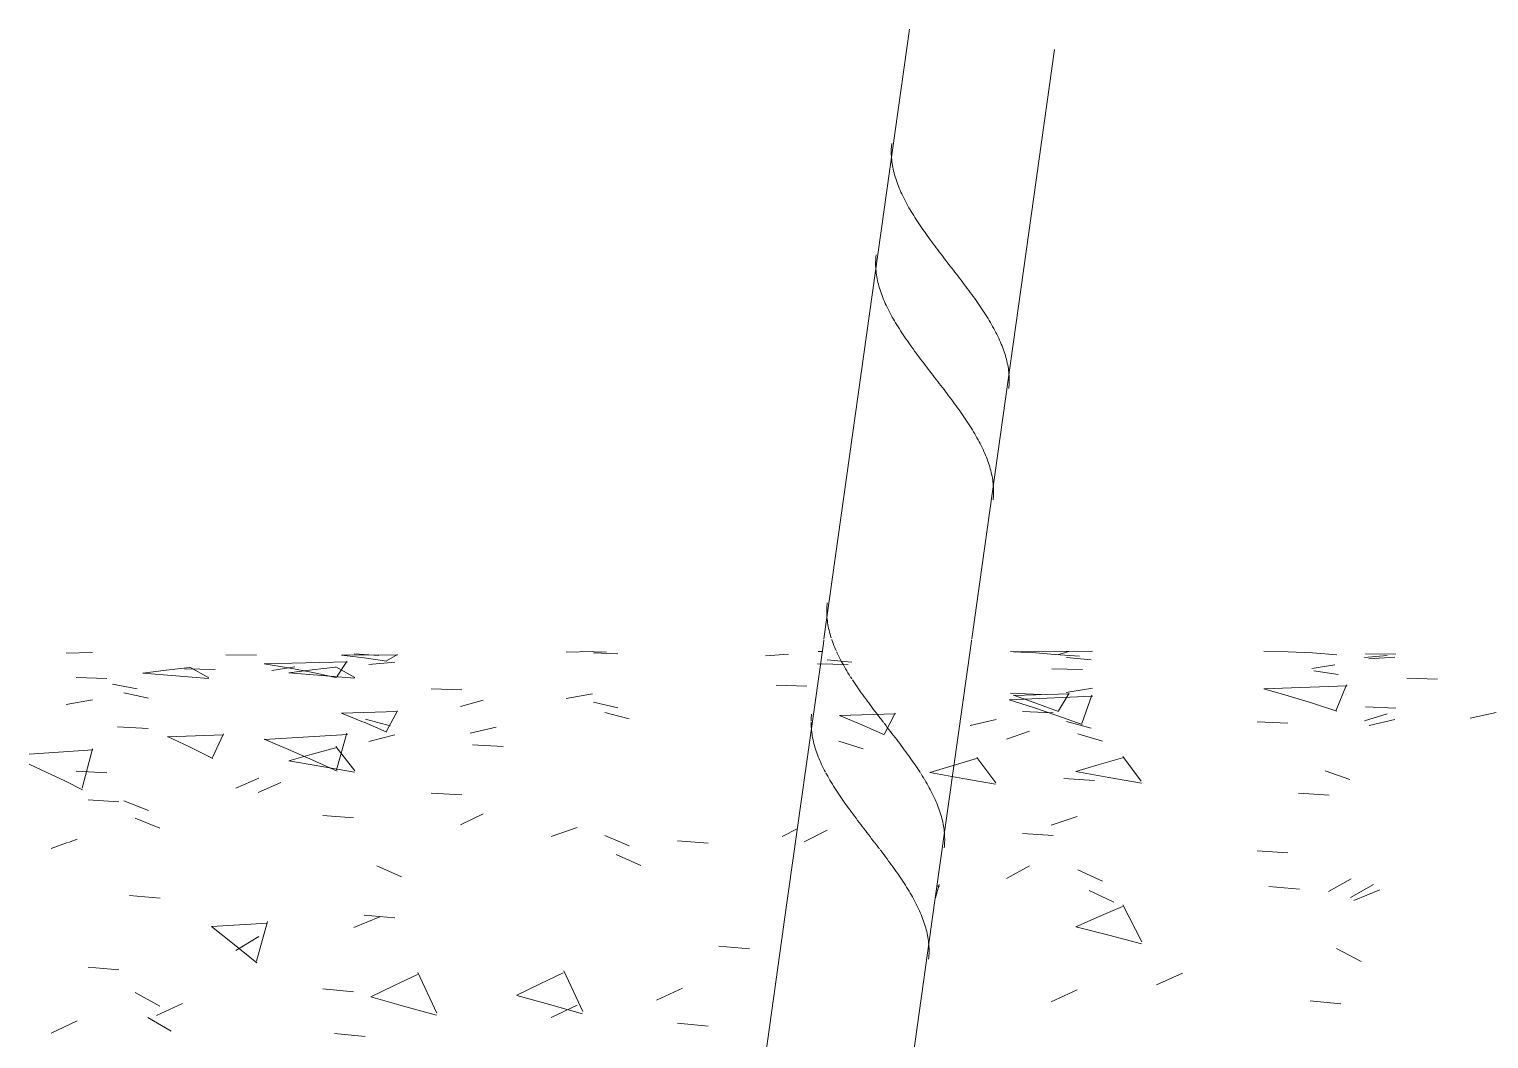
# Model space of a CAD drawing. Header units: inches. Extents: x -19229 to -222, y -6301 to 12387.
# Drawn here: x -19086.634 to -19081.647, y -49.743 to -46.294 of the extents above; entities that cross this region are included whole.
import ezdxf

# ---------------------------------------------------------------- set-up
doc = ezdxf.new("R2010")
doc.units = ezdxf.units.IN
doc.header["$MEASUREMENT"] = 0
doc.layers.add('A-WALL', color=113, linetype='Continuous', lineweight=9)
doc.layers.add('A-WALL-PATT', color=111, linetype='Continuous', lineweight=25)

# ---------------------------------------------------------------- blocks, each defined once
blk = doc.blocks.new('FP_3-DETAIL - PRECAST _ CONC_ - PLANK PERPENDICULAR TO WALL')
at = {"layer": 'A-WALL-PATT', "color": 55, "lineweight": 9}
for p, q in [((17161.69, -48.431), (17161.7947, -48.4322)), ((17162.128, -48.4281), (17162.2118, -48.4332)), ((17163.5337, -48.4345), (17163.6116, -48.4287)), ((17163.711, -48.4618), (17163.8157, -48.4639)), ((17163.7444, -48.4481), (17163.8282, -48.4566)), ((17165.3999, -48.4772), (17165.4778, -48.4654)), ((17161.4061, -48.4941), (17161.4857, -48.4838)), ((17161.4064, -48.4942), (17161.5184, -48.503)), ((17161.4857, -48.4838), (17161.5653, -48.4743)), ((17161.5184, -48.503), (17161.6305, -48.5122)), ((17161.5666, -48.4727), (17161.6315, -48.5101)), ((17164.512, -48.4791), (17164.6167, -48.4816)), ((17165.4064, -48.4854), (17165.4902, -48.498)), ((17165.724, -48.5108), (17165.8287, -48.5138)), ((17164.6487, -48.569), (17164.6134, -48.6653)), ((17164.3657, -48.5846), (17164.4488, -48.6108)), ((17164.3659, -48.5848), (17164.6505, -48.5721)), ((17164.4488, -48.6108), (17164.5318, -48.639)), ((17162.167, -48.6505), (17162.2507, -48.6731)), ((17163.7855, -48.6385), (17163.9768, -48.6329)), ((17163.7855, -48.6382), (17163.8627, -48.6701)), ((17163.8627, -48.6701), (17163.9398, -48.704)), ((17163.9766, -48.63), (17163.9396, -48.701)), ((17164.2319, -48.6724), (17164.321, -48.6524)), ((17164.5318, -48.639), (17164.6149, -48.6689)), ((17165.9402, -48.6471), (17166.0292, -48.6281)), ((17161.3199, -48.6773), (17161.4246, -48.6824)), ((17161.4903, -48.7108), (17161.6816, -48.7044)), ((17161.4903, -48.7105), (17161.5674, -48.7469)), ((17161.6814, -48.7011), (17161.6444, -48.7818)), ((17162.5237, -48.6989), (17162.6128, -48.6779)), ((17161.0177, -48.7701), (17161.2353, -48.7561)), ((17161.2336, -48.7516), (17161.1982, -48.8869)), ((17161.5674, -48.7469), (17161.6446, -48.7853)), ((17162.5318, -48.7383), (17162.6365, -48.7439)), ((17163.7833, -48.7261), (17163.8671, -48.752)), ((17161.0177, -48.8043), (17161.0784, -48.8326)), ((17164.0948, -48.833), (17164.1744, -48.8089)), ((17164.1744, -48.8089), (17164.254, -48.7856)), ((17164.2553, -48.7816), (17164.3202, -48.8685)), ((17161.0784, -48.8326), (17161.139, -48.8618)), ((17161.139, -48.8618), (17161.1997, -48.8919)), ((17161.7996, -48.9018), (17161.8775, -48.8676)), ((17164.0951, -48.8332), (17164.2071, -48.853)), ((17164.2071, -48.853), (17164.3192, -48.8731)), ((17164.5528, -48.8536), (17164.6575, -48.86)), ((17165.4453, -48.8276), (17165.5291, -48.8571)), ((17165.3539, -48.9039), (17165.4586, -48.9107)), ((17163.6658, -49.0697), (17163.7437, -49.0303)), ((17162.2059, -49.1514), (17162.2896, -49.1897)), ((17165.532, -49.2599), (17165.6099, -49.2156)), ((17161.3606, -49.2531), (17161.4653, -49.2617)), ((17165.5433, -49.2696), (17165.6323, -49.2341)), ((17162.1268, -49.3626), (17162.2159, -49.3256)), ((17162.1617, -49.3201), (17162.2664, -49.329)), ((17163.3736, -49.4257), (17163.4783, -49.435)), ((17165.4843, -49.4341), (17165.568, -49.4782)), ((17162.3452, -49.5158), (17162.4101, -49.655)), ((17162.1847, -49.599), (17162.2643, -49.5604)), ((17162.2643, -49.5604), (17162.3439, -49.5224)), ((17164.8686, -49.5586), (17164.9576, -49.5184)), ((17162.185, -49.5994), (17162.297, -49.6307)), ((17163.1603, -49.6105), (17163.2494, -49.5696)), ((17165.3946, -49.6125), (17165.4993, -49.6226)), ((17161.4521, -49.6634), (17161.5412, -49.6218)), ((17162.297, -49.6307), (17162.4091, -49.6623))]:
    blk.add_line(p, q, dxfattribs=at)
blk = doc.blocks.new('FP_5-DETAIL - PRECAST _ CONC_ - PLANK PERPENDICULAR TO WALL')
at = {"layer": 'A-WALL-PATT', "color": 9, "lineweight": 9}
for p, q in [((17162.8527, -48.422), (17162.9417, -48.42)), ((17163.713, -48.4195), (17163.727, -48.4193)), ((17164.3707, -48.4199), (17164.4754, -48.4203)), ((17164.38, -48.4206), (17164.5712, -48.4201)), ((17164.38, -48.4206), (17164.4571, -48.4247)), ((17164.571, -48.4199), (17164.534, -48.4304)), ((17164.5609, -48.4196), (17164.65, -48.4188)), ((17165.2353, -48.4189), (17165.3184, -48.4208)), ((17165.3184, -48.4208), (17165.4015, -48.4247)), ((17161.1444, -48.4257), (17161.2335, -48.4227)), ((17161.8202, -48.4615), (17161.9032, -48.4755)), ((17161.8203, -48.4617), (17162.1049, -48.4553)), ((17162.1032, -48.4538), (17162.0701, -48.5037)), ((17162.0847, -48.4325), (17162.276, -48.4311)), ((17162.0847, -48.4324), (17162.1619, -48.4414)), ((17162.1619, -48.4414), (17162.239, -48.4525)), ((17162.178, -48.4644), (17162.267, -48.456)), ((17162.2758, -48.4304), (17162.2388, -48.4514)), ((17162.9452, -48.424), (17163.029, -48.428)), ((17164.4571, -48.4247), (17164.5342, -48.431)), ((17164.5615, -48.4405), (17164.6453, -48.4479)), ((17165.4015, -48.4247), (17165.4846, -48.4306)), ((17165.5792, -48.4398), (17165.6571, -48.433)), ((17165.5827, -48.4274), (17165.6873, -48.4283)), ((17165.5944, -48.4447), (17165.6835, -48.4385)), ((17161.1785, -48.5089), (17161.2832, -48.5119)), ((17161.9032, -48.4755), (17161.9863, -48.4914)), ((17161.9047, -48.4927), (17161.9843, -48.4825)), ((17161.905, -48.4928), (17162.017, -48.5015)), ((17161.9843, -48.4825), (17162.0638, -48.4731)), ((17161.9863, -48.4914), (17162.0694, -48.5093)), ((17162.017, -48.5015), (17162.129, -48.5107)), ((17162.0652, -48.4715), (17162.13, -48.5085)), ((17161.3411, -48.5609), (17161.4249, -48.5789)), ((17162.3905, -48.5467), (17162.4952, -48.5503)), ((17162.4909, -48.6071), (17162.5688, -48.5855)), ((17162.9841, -48.6284), (17163.0679, -48.65)), ((17164.4114, -48.6242), (17164.5161, -48.6287)), ((17165.2125, -48.6598), (17165.3172, -48.6647)), ((17164.3571, -48.7195), (17164.435, -48.6922)), ((17164.6004, -48.7008), (17164.6842, -48.7256)), ((17164.5934, -48.8297), (17164.673, -48.8058)), ((17164.673, -48.8058), (17164.7526, -48.7825)), ((17164.7539, -48.7785), (17164.8171, -48.8629)), ((17161.7241, -48.886), (17161.802, -48.8523)), ((17164.5937, -48.83), (17164.7057, -48.8496)), ((17164.7057, -48.8496), (17164.8177, -48.8698)), ((17161.2193, -48.9263), (17161.324, -48.9332)), ((17161.38, -48.9888), (17161.4638, -49.0231)), ((17162.0204, -48.9802), (17162.1251, -48.9874)), ((17164.5093, -49.0128), (17164.5984, -48.9827)), ((17161.1518, -49.0715), (17161.1819, -49.0607)), ((17162.8011, -49.0521), (17162.8902, -49.0211)), ((17163.2323, -49.0665), (17163.337, -49.0742)), ((17163.5903, -49.0515), (17163.6418, -49.0259)), ((17161.0929, -49.0926), (17161.1486, -49.0726)), ((17163.023, -49.1131), (17163.1068, -49.1506)), ((17164.127, -49.2153), (17164.1136, -49.2615)), ((17165.4565, -49.2395), (17165.5344, -49.1958)), ((17164.1192, -49.2211), (17164.1272, -49.2207)), ((17164.6394, -49.2355), (17164.7231, -49.2758)), ((17165.2533, -49.2226), (17165.358, -49.2311)), ((17161.6407, -49.3591), (17161.832, -49.3481)), ((17161.6407, -49.3586), (17161.7179, -49.4199)), ((17161.8318, -49.3423), (17161.7948, -49.4772)), ((17161.7179, -49.4199), (17161.795, -49.4828)), ((17162.7629, -49.5553), (17162.8425, -49.5173)), ((17162.8438, -49.5108), (17162.9087, -49.6497)), ((17162.6833, -49.5938), (17162.7629, -49.5553)), ((17162.6836, -49.5942), (17162.7956, -49.6254)), ((17162.7956, -49.6254), (17162.9076, -49.657)), ((17161.4225, -49.6702), (17161.5027, -49.7161)), ((17162.0611, -49.7241), (17162.1658, -49.7345))]:
    blk.add_line(p, q, dxfattribs=at)
blk = doc.blocks.new('FP_7-DETAIL - PRECAST _ CONC_ - PLANK PERPENDICULAR TO WALL')
at = {"layer": 'A-WALL-PATT', "color": 9, "lineweight": 9}
for p, q in [((17162.9063, -48.4196), (17162.9901, -48.4217)), ((17164.5226, -48.4299), (17164.6064, -48.4353)), ((17161.5487, -48.4788), (17161.6534, -48.4812)), ((17161.8468, -48.485), (17161.9247, -48.4724)), ((17161.3022, -48.5313), (17161.386, -48.5474)), ((17162.8527, -48.5798), (17162.9417, -48.5638)), ((17163.5696, -48.5351), (17163.6743, -48.5385)), ((17164.3707, -48.5624), (17164.4754, -48.5662)), ((17164.38, -48.5694), (17164.5712, -48.5648)), ((17164.38, -48.5692), (17164.4571, -48.5959)), ((17164.571, -48.5624), (17164.534, -48.6221)), ((17164.5609, -48.5596), (17164.65, -48.5447)), ((17165.2353, -48.5474), (17165.3184, -48.5707)), ((17165.2355, -48.5476), (17165.5201, -48.5365)), ((17165.5184, -48.5338), (17165.4831, -48.6197)), ((17161.1444, -48.6012), (17161.2335, -48.5842)), ((17162.9452, -48.5923), (17163.029, -48.612)), ((17164.4571, -48.5959), (17164.5342, -48.6248)), ((17165.3184, -48.5707), (17165.4015, -48.5959)), ((17165.4015, -48.5959), (17165.4846, -48.623)), ((17165.5827, -48.6092), (17165.6873, -48.6135)), ((17162.0847, -48.6305), (17162.276, -48.6251)), ((17162.0847, -48.6303), (17162.1597, -48.6607)), ((17162.1619, -48.6616), (17162.239, -48.695)), ((17162.2758, -48.6222), (17162.2388, -48.692)), ((17164.5615, -48.6588), (17164.6453, -48.6818)), ((17165.5792, -48.6567), (17165.6571, -48.6325)), ((17165.596, -48.6719), (17165.6835, -48.6523)), ((17161.8202, -48.7194), (17161.9032, -48.7541)), ((17161.8203, -48.7197), (17162.1049, -48.7027)), ((17162.1032, -48.6986), (17162.0679, -48.8242)), ((17162.178, -48.7267), (17162.267, -48.7047)), ((17161.9032, -48.7541), (17161.9863, -48.7906)), ((17161.9843, -48.7704), (17162.0638, -48.7482)), ((17162.0652, -48.7444), (17162.13, -48.8272)), ((17161.9047, -48.7933), (17161.9843, -48.7704)), ((17161.905, -48.7936), (17162.017, -48.8124)), ((17161.9863, -48.7906), (17162.0694, -48.8288)), ((17162.017, -48.8124), (17162.129, -48.8317)), ((17161.1785, -48.828), (17161.2832, -48.8342)), ((17162.3905, -48.903), (17162.4952, -48.9097)), ((17161.3411, -48.9296), (17161.4249, -48.9622)), ((17162.4909, -49.0118), (17162.5688, -48.9741)), ((17162.9841, -49.0481), (17163.0679, -49.084)), ((17164.4114, -49.041), (17164.5161, -49.0485)), ((17165.2125, -49.1), (17165.3172, -49.1079)), ((17164.3571, -49.1947), (17164.435, -49.1521)), ((17164.6004, -49.1655), (17164.6842, -49.2042)), ((17164.673, -49.325), (17164.7526, -49.2905)), ((17164.7539, -49.2846), (17164.8188, -49.4111)), ((17164.5934, -49.3601), (17164.673, -49.325)), ((17164.5937, -49.3604), (17164.7057, -49.3889)), ((17161.7241, -49.4409), (17161.802, -49.3928)), ((17164.7057, -49.3889), (17164.8177, -49.4178)), ((17161.2193, -49.4976), (17161.324, -49.5072)), ((17161.38, -49.5839), (17161.4638, -49.6306)), ((17162.0204, -49.5722), (17162.1251, -49.5821)), ((17164.5093, -49.6166), (17164.5984, -49.5756)), ((17162.8011, -49.6695), (17162.8902, -49.6278)), ((17161.0929, -49.7234), (17161.1819, -49.681)), ((17163.2323, -49.6888), (17163.337, -49.6991))]:
    blk.add_line(p, q, dxfattribs=at)
blk = doc.blocks.new('Dowel5 - Dowel-1884520-DETAIL - PRECAST _ CONC_ - PLANK PERPENDICULAR TO WALL')
at = {"layer": 'A-WALL'}
for name in ['FP_3-DETAIL - PRECAST _ CONC_ - PLANK PERPENDICULAR TO WALL', 'FP_7-DETAIL - PRECAST _ CONC_ - PLANK PERPENDICULAR TO WALL', 'FP_5-DETAIL - PRECAST _ CONC_ - PLANK PERPENDICULAR TO WALL']:
    blk.add_blockref(name, (-18123.8257, 0), dxfattribs=at)
blk = doc.blocks.new('FP_8-DETAIL - PRECAST _ CONC_ - PLANK PERPENDICULAR TO WALL')
at = {"layer": 'A-WALL'}
for p, q in [((17164.0257, -46.2941), (17163.733, -48.3764)), ((17164.2379, -48.3764), (17164.5208, -46.3637)), ((17163.7309, -48.3919), (17163.596, -49.3512)), ((17163.7326, -48.3796), (17163.7309, -48.3919)), ((17164.1009, -49.3512), (17164.2358, -48.3919)), ((17164.2358, -48.3919), (17164.2374, -48.3802)), ((17163.596, -49.3516), (17162.8163, -54.899)), ((17163.3213, -54.899), (17164.1009, -49.3516))]:
    blk.add_line(p, q, dxfattribs=at)
at = {"layer": 'A-WALL-PATT', "color": 9, "lineweight": 9}
for p, q in [((17163.9629, -46.7094), (17163.9631, -46.7032)), ((17163.9629, -46.7156), (17163.9629, -46.7094)), ((17163.963, -46.7218), (17163.9629, -46.7156)), ((17163.9633, -46.7281), (17163.963, -46.7218)), ((17163.9631, -46.7032), (17163.9634, -46.6971)), ((17163.9634, -46.6971), (17163.9639, -46.691)), ((17163.9639, -46.691), (17163.9645, -46.6849)), ((17163.9638, -46.7343), (17163.9633, -46.7281)), ((17163.9643, -46.7406), (17163.9638, -46.7343)), ((17163.9651, -46.7469), (17163.9643, -46.7406)), ((17163.966, -46.7532), (17163.9651, -46.7469)), ((17163.967, -46.7596), (17163.966, -46.7532)), ((17163.9682, -46.7659), (17163.967, -46.7596)), ((17163.9695, -46.7723), (17163.9682, -46.7659)), ((17163.9709, -46.7787), (17163.9695, -46.7723)), ((17163.9725, -46.7851), (17163.9709, -46.7787)), ((17163.9743, -46.7916), (17163.9725, -46.7851)), ((17163.9762, -46.798), (17163.9743, -46.7916)), ((17163.9782, -46.8045), (17163.9762, -46.798)), ((17163.9803, -46.811), (17163.9782, -46.8045)), ((17163.9826, -46.8175), (17163.9803, -46.811)), ((17163.985, -46.8241), (17163.9826, -46.8175)), ((17163.9876, -46.8306), (17163.985, -46.8241)), ((17163.9902, -46.8372), (17163.9876, -46.8306)), ((17163.993, -46.8438), (17163.9902, -46.8372)), ((17163.9959, -46.8504), (17163.993, -46.8438)), ((17163.999, -46.857), (17163.9959, -46.8504)), ((17164.0021, -46.8636), (17163.999, -46.857)), ((17164.0054, -46.8703), (17164.0021, -46.8636)), ((17164.0088, -46.877), (17164.0054, -46.8703)), ((17164.0123, -46.8837), (17164.0088, -46.877)), ((17164.0159, -46.8904), (17164.0123, -46.8837)), ((17164.0196, -46.8971), (17164.0159, -46.8904)), ((17164.0234, -46.9038), (17164.0196, -46.8971)), ((17164.0273, -46.9106), (17164.0234, -46.9038)), ((17164.0313, -46.9173), (17164.0273, -46.9106)), ((17164.0354, -46.9241), (17164.0313, -46.9173)), ((17164.0396, -46.9309), (17164.0354, -46.9241)), ((17164.0439, -46.9377), (17164.0396, -46.9309)), ((17164.0483, -46.9445), (17164.0439, -46.9377)), ((17164.0527, -46.9513), (17164.0483, -46.9445)), ((17164.0573, -46.9581), (17164.0527, -46.9513)), ((17164.0619, -46.965), (17164.0573, -46.9581)), ((17164.0665, -46.9718), (17164.0619, -46.965)), ((17164.0713, -46.9787), (17164.0665, -46.9718)), ((17164.0761, -46.9856), (17164.0713, -46.9787)), ((17164.081, -46.9924), (17164.0761, -46.9856)), ((17164.0859, -46.9993), (17164.081, -46.9924)), ((17164.0909, -47.0062), (17164.0859, -46.9993)), ((17164.0959, -47.0131), (17164.0909, -47.0062)), ((17164.101, -47.02), (17164.0959, -47.0131)), ((17164.1061, -47.027), (17164.101, -47.02)), ((17163.91, -47.0773), (17163.9104, -47.0711)), ((17163.9104, -47.0711), (17163.9111, -47.065)), ((17164.1113, -47.0339), (17164.1061, -47.027)), ((17164.1165, -47.0408), (17164.1113, -47.0339)), ((17164.1217, -47.0477), (17164.1165, -47.0408)), ((17164.127, -47.0547), (17164.1217, -47.0477)), ((17164.1323, -47.0616), (17164.127, -47.0547)), ((17164.1376, -47.0686), (17164.1323, -47.0616)), ((17164.143, -47.0755), (17164.1376, -47.0686)), ((17163.9095, -47.0896), (17163.9097, -47.0834)), ((17163.9095, -47.0958), (17163.9095, -47.0896)), ((17163.9096, -47.102), (17163.9095, -47.0958)), ((17163.9099, -47.1082), (17163.9096, -47.102)), ((17163.9097, -47.0834), (17163.91, -47.0773)), ((17163.9103, -47.1145), (17163.9099, -47.1082)), ((17163.9109, -47.1208), (17163.9103, -47.1145)), ((17163.9116, -47.1271), (17163.9109, -47.1208)), ((17164.1483, -47.0825), (17164.143, -47.0755)), ((17164.1537, -47.0894), (17164.1483, -47.0825)), ((17164.159, -47.0964), (17164.1537, -47.0894)), ((17164.1644, -47.1033), (17164.159, -47.0964)), ((17164.1698, -47.1103), (17164.1644, -47.1033)), ((17164.1752, -47.1172), (17164.1698, -47.1103)), ((17164.1805, -47.1242), (17164.1752, -47.1172)), ((17164.1859, -47.1311), (17164.1805, -47.1242)), ((17163.9125, -47.1334), (17163.9116, -47.1271)), ((17163.9136, -47.1397), (17163.9125, -47.1334)), ((17163.9147, -47.1461), (17163.9136, -47.1397)), ((17163.916, -47.1525), (17163.9147, -47.1461)), ((17163.9175, -47.1589), (17163.916, -47.1525)), ((17163.9191, -47.1653), (17163.9175, -47.1589)), ((17163.9208, -47.1717), (17163.9191, -47.1653)), ((17163.9227, -47.1782), (17163.9208, -47.1717)), ((17164.1912, -47.1381), (17164.1859, -47.1311)), ((17164.1965, -47.145), (17164.1912, -47.1381)), ((17164.2018, -47.1519), (17164.1965, -47.145)), ((17164.2071, -47.1589), (17164.2018, -47.1519)), ((17164.2123, -47.1658), (17164.2071, -47.1589)), ((17164.2175, -47.1727), (17164.2123, -47.1658)), ((17164.2227, -47.1797), (17164.2175, -47.1727)), ((17163.9247, -47.1847), (17163.9227, -47.1782)), ((17163.9269, -47.1912), (17163.9247, -47.1847)), ((17163.9292, -47.1977), (17163.9269, -47.1912)), ((17163.9316, -47.2042), (17163.9292, -47.1977)), ((17163.9341, -47.2108), (17163.9316, -47.2042)), ((17163.9368, -47.2174), (17163.9341, -47.2108)), ((17163.9396, -47.224), (17163.9368, -47.2174)), ((17163.9425, -47.2306), (17163.9396, -47.224)), ((17164.2278, -47.1866), (17164.2227, -47.1797)), ((17164.2329, -47.1935), (17164.2278, -47.1866)), ((17164.238, -47.2004), (17164.2329, -47.1935)), ((17164.2429, -47.2073), (17164.238, -47.2004)), ((17164.2479, -47.2142), (17164.2429, -47.2073)), ((17164.2527, -47.2211), (17164.2479, -47.2142)), ((17164.2576, -47.2279), (17164.2527, -47.2211)), ((17163.9455, -47.2372), (17163.9425, -47.2306)), ((17163.9487, -47.2438), (17163.9455, -47.2372)), ((17163.952, -47.2505), (17163.9487, -47.2438)), ((17163.9554, -47.2571), (17163.952, -47.2505)), ((17163.9589, -47.2638), (17163.9554, -47.2571)), ((17163.9625, -47.2705), (17163.9589, -47.2638)), ((17163.9662, -47.2773), (17163.9625, -47.2705)), ((17164.2623, -47.2348), (17164.2576, -47.2279)), ((17164.267, -47.2417), (17164.2623, -47.2348)), ((17164.2716, -47.2485), (17164.267, -47.2417)), ((17164.2761, -47.2553), (17164.2716, -47.2485)), ((17164.2805, -47.2621), (17164.2761, -47.2553)), ((17164.2849, -47.269), (17164.2805, -47.2621)), ((17164.2892, -47.2758), (17164.2849, -47.269)), ((17163.97, -47.284), (17163.9662, -47.2773)), ((17163.9739, -47.2907), (17163.97, -47.284)), ((17163.9779, -47.2975), (17163.9739, -47.2907)), ((17163.982, -47.3043), (17163.9779, -47.2975)), ((17163.9862, -47.3111), (17163.982, -47.3043)), ((17163.9905, -47.3179), (17163.9862, -47.3111)), ((17163.9948, -47.3247), (17163.9905, -47.3179)), ((17164.2934, -47.2825), (17164.2892, -47.2758)), ((17164.2975, -47.2893), (17164.2934, -47.2825)), ((17164.3015, -47.2961), (17164.2975, -47.2893)), ((17164.3054, -47.3028), (17164.3015, -47.2961)), ((17164.3092, -47.3096), (17164.3054, -47.3028)), ((17164.3129, -47.3163), (17164.3092, -47.3096)), ((17164.3165, -47.323), (17164.3129, -47.3163)), ((17164.32, -47.3297), (17164.3165, -47.323)), ((17163.9993, -47.3315), (17163.9948, -47.3247)), ((17164.0038, -47.3383), (17163.9993, -47.3315)), ((17164.0084, -47.3452), (17164.0038, -47.3383)), ((17164.0131, -47.352), (17164.0084, -47.3452)), ((17164.0178, -47.3589), (17164.0131, -47.352)), ((17164.0227, -47.3657), (17164.0178, -47.3589)), ((17164.0275, -47.3726), (17164.0227, -47.3657)), ((17164.0325, -47.3795), (17164.0275, -47.3726)), ((17164.3234, -47.3363), (17164.32, -47.3297)), ((17164.3267, -47.343), (17164.3234, -47.3363)), ((17164.3299, -47.3496), (17164.3267, -47.343)), ((17164.3329, -47.3563), (17164.3299, -47.3496)), ((17164.3358, -47.3629), (17164.3329, -47.3563)), ((17164.3386, -47.3694), (17164.3358, -47.3629)), ((17164.3413, -47.376), (17164.3386, -47.3694)), ((17164.0374, -47.3864), (17164.0325, -47.3795)), ((17164.0425, -47.3933), (17164.0374, -47.3864)), ((17164.0476, -47.4002), (17164.0425, -47.3933)), ((17164.0527, -47.4071), (17164.0476, -47.4002)), ((17164.0579, -47.4141), (17164.0527, -47.4071)), ((17164.0631, -47.421), (17164.0579, -47.4141)), ((17164.0683, -47.4279), (17164.0631, -47.421)), ((17164.3438, -47.3826), (17164.3413, -47.376)), ((17164.3462, -47.3891), (17164.3438, -47.3826)), ((17164.3485, -47.3956), (17164.3462, -47.3891)), ((17164.3507, -47.4021), (17164.3485, -47.3956)), ((17164.3527, -47.4086), (17164.3507, -47.4021)), ((17164.3546, -47.4151), (17164.3527, -47.4086)), ((17164.3563, -47.4215), (17164.3546, -47.4151)), ((17164.3579, -47.4279), (17164.3563, -47.4215)), ((17164.0736, -47.4349), (17164.0683, -47.4279)), ((17164.0789, -47.4418), (17164.0736, -47.4349)), ((17164.0842, -47.4487), (17164.0789, -47.4418)), ((17164.0895, -47.4557), (17164.0842, -47.4487)), ((17164.0949, -47.4626), (17164.0895, -47.4557)), ((17164.1002, -47.4696), (17164.0949, -47.4626)), ((17164.1056, -47.4765), (17164.1002, -47.4696)), ((17164.3594, -47.4343), (17164.3579, -47.4279)), ((17164.3607, -47.4407), (17164.3594, -47.4343)), ((17164.3618, -47.4471), (17164.3607, -47.4407)), ((17164.3629, -47.4534), (17164.3618, -47.4471)), ((17164.3637, -47.4597), (17164.3629, -47.4534)), ((17164.3645, -47.466), (17164.3637, -47.4597)), ((17164.3651, -47.4723), (17164.3645, -47.466)), ((17164.3655, -47.4786), (17164.3651, -47.4723)), ((17164.111, -47.4835), (17164.1056, -47.4765)), ((17164.1164, -47.4904), (17164.111, -47.4835)), ((17164.1217, -47.4974), (17164.1164, -47.4904)), ((17164.1271, -47.5043), (17164.1217, -47.4974)), ((17164.1324, -47.5113), (17164.1271, -47.5043)), ((17164.1378, -47.5182), (17164.1324, -47.5113)), ((17164.1431, -47.5252), (17164.1378, -47.5182)), ((17164.3643, -47.5218), (17164.3649, -47.5157)), ((17164.3649, -47.5157), (17164.3654, -47.5095)), ((17164.3654, -47.5095), (17164.3657, -47.5034)), ((17164.3658, -47.4848), (17164.3655, -47.4786)), ((17164.3657, -47.5034), (17164.3659, -47.4972)), ((17164.3659, -47.491), (17164.3658, -47.4848)), ((17164.3659, -47.4972), (17164.3659, -47.491)), ((17164.1484, -47.5321), (17164.1431, -47.5252)), ((17164.1537, -47.5391), (17164.1484, -47.5321)), ((17164.1589, -47.546), (17164.1537, -47.5391)), ((17164.1641, -47.5529), (17164.1589, -47.546)), ((17164.1693, -47.5598), (17164.1641, -47.5529)), ((17164.1744, -47.5668), (17164.1693, -47.5598)), ((17164.1795, -47.5737), (17164.1744, -47.5668)), ((17164.1845, -47.5806), (17164.1795, -47.5737)), ((17164.1895, -47.5875), (17164.1845, -47.5806)), ((17164.1944, -47.5944), (17164.1895, -47.5875)), ((17164.1993, -47.6012), (17164.1944, -47.5944)), ((17164.2041, -47.6081), (17164.1993, -47.6012)), ((17164.2089, -47.615), (17164.2041, -47.6081)), ((17164.2135, -47.6218), (17164.2089, -47.615)), ((17164.2181, -47.6287), (17164.2135, -47.6218)), ((17164.2227, -47.6355), (17164.2181, -47.6287)), ((17164.2271, -47.6423), (17164.2227, -47.6355)), ((17164.2315, -47.6491), (17164.2271, -47.6423)), ((17164.2358, -47.6559), (17164.2315, -47.6491)), ((17164.24, -47.6627), (17164.2358, -47.6559)), ((17164.2441, -47.6695), (17164.24, -47.6627)), ((17164.2481, -47.6763), (17164.2441, -47.6695)), ((17164.252, -47.683), (17164.2481, -47.6763)), ((17164.2558, -47.6897), (17164.252, -47.683)), ((17164.2595, -47.6965), (17164.2558, -47.6897)), ((17164.2631, -47.7032), (17164.2595, -47.6965)), ((17164.2666, -47.7098), (17164.2631, -47.7032)), ((17164.27, -47.7165), (17164.2666, -47.7098)), ((17164.2733, -47.7232), (17164.27, -47.7165)), ((17164.2764, -47.7298), (17164.2733, -47.7232)), ((17164.2795, -47.7364), (17164.2764, -47.7298)), ((17164.2824, -47.743), (17164.2795, -47.7364)), ((17164.2852, -47.7496), (17164.2824, -47.743)), ((17164.2878, -47.7562), (17164.2852, -47.7496)), ((17164.2904, -47.7628), (17164.2878, -47.7562)), ((17164.2928, -47.7693), (17164.2904, -47.7628)), ((17164.2951, -47.7758), (17164.2928, -47.7693)), ((17164.2972, -47.7823), (17164.2951, -47.7758)), ((17164.2992, -47.7888), (17164.2972, -47.7823)), ((17164.3011, -47.7952), (17164.2992, -47.7888)), ((17164.3029, -47.8017), (17164.3011, -47.7952)), ((17164.3045, -47.8081), (17164.3029, -47.8017)), ((17164.3059, -47.8145), (17164.3045, -47.8081)), ((17164.3072, -47.8209), (17164.3059, -47.8145)), ((17164.3084, -47.8272), (17164.3072, -47.8209)), ((17164.3094, -47.8336), (17164.3084, -47.8272)), ((17164.3103, -47.8399), (17164.3094, -47.8336)), ((17164.311, -47.8462), (17164.3103, -47.8399)), ((17164.3116, -47.8525), (17164.311, -47.8462)), ((17164.3121, -47.8587), (17164.3116, -47.8525)), ((17164.3124, -47.865), (17164.3121, -47.8587)), ((17164.3125, -47.8712), (17164.3124, -47.865)), ((17164.3125, -47.8774), (17164.3125, -47.8712)), ((17164.3109, -47.902), (17164.3115, -47.8958)), ((17164.3115, -47.8958), (17164.312, -47.8897)), ((17164.312, -47.8897), (17164.3123, -47.8836)), ((17164.3123, -47.8836), (17164.3125, -47.8774)), ((17163.7426, -48.2717), (17163.743, -48.2656)), ((17163.743, -48.2656), (17163.7434, -48.2595)), ((17163.7434, -48.2595), (17163.7441, -48.2534)), ((17163.7425, -48.2779), (17163.7426, -48.2717)), ((17163.7425, -48.2841), (17163.7425, -48.2779)), ((17163.7426, -48.2903), (17163.7425, -48.2841)), ((17163.7429, -48.2966), (17163.7426, -48.2903)), ((17163.7433, -48.3028), (17163.7429, -48.2966)), ((17163.7439, -48.3091), (17163.7433, -48.3028)), ((17163.7446, -48.3154), (17163.7439, -48.3091)), ((17163.7455, -48.3217), (17163.7446, -48.3154)), ((17163.7465, -48.3281), (17163.7455, -48.3217)), ((17163.7477, -48.3344), (17163.7465, -48.3281)), ((17163.749, -48.3408), (17163.7477, -48.3344)), ((17163.7505, -48.3472), (17163.749, -48.3408)), ((17163.7521, -48.3536), (17163.7505, -48.3472)), ((17163.7538, -48.3601), (17163.7521, -48.3536)), ((17163.7557, -48.3665), (17163.7538, -48.3601)), ((17163.7577, -48.373), (17163.7557, -48.3665)), ((17163.7599, -48.3795), (17163.7595, -48.3783)), ((17163.7622, -48.386), (17163.7599, -48.3796)), ((17163.7643, -48.3919), (17163.7622, -48.386)), ((17163.7671, -48.3991), (17163.7646, -48.3926)), ((17163.7698, -48.4057), (17163.7671, -48.3991)), ((17163.7726, -48.4123), (17163.7698, -48.4057)), ((17163.7755, -48.4189), (17163.7733, -48.4139)), ((17163.7785, -48.4255), (17163.7767, -48.4216)), ((17163.7817, -48.4321), (17163.7785, -48.4255)), ((17163.785, -48.4388), (17163.7817, -48.4321)), ((17163.7884, -48.4455), (17163.785, -48.4388)), ((17163.7918, -48.4522), (17163.7884, -48.4455)), ((17163.7955, -48.4589), (17163.7918, -48.4522)), ((17163.7992, -48.4656), (17163.7955, -48.4589)), ((17163.803, -48.4723), (17163.7992, -48.4656)), ((17163.8069, -48.4791), (17163.803, -48.4723)), ((17163.8109, -48.4858), (17163.8069, -48.4791)), ((17163.815, -48.4926), (17163.8109, -48.4858)), ((17163.8192, -48.4994), (17163.815, -48.4926)), ((17163.8219, -48.5037), (17163.8192, -48.4994)), ((17163.8278, -48.513), (17163.8235, -48.5062)), ((17163.8323, -48.5198), (17163.8299, -48.5161)), ((17163.8368, -48.5266), (17163.8323, -48.5198)), ((17163.8414, -48.5335), (17163.8368, -48.5266)), ((17163.8461, -48.5403), (17163.8414, -48.5335)), ((17163.8508, -48.5472), (17163.8461, -48.5403)), ((17163.8556, -48.5541), (17163.8508, -48.5472)), ((17163.8605, -48.5609), (17163.8556, -48.5541)), ((17163.8654, -48.5678), (17163.8605, -48.5609)), ((17163.8704, -48.5747), (17163.8654, -48.5678)), ((17163.8755, -48.5816), (17163.8704, -48.5747)), ((17163.8806, -48.5885), (17163.8755, -48.5816)), ((17163.8857, -48.5955), (17163.8806, -48.5885)), ((17163.8908, -48.6024), (17163.8857, -48.5955)), ((17163.8961, -48.6093), (17163.8908, -48.6024)), ((17163.9013, -48.6162), (17163.8961, -48.6093)), ((17163.9066, -48.6232), (17163.9013, -48.6162)), ((17163.689, -48.6581), (17163.6892, -48.6519)), ((17163.689, -48.6643), (17163.689, -48.6606)), ((17163.6892, -48.6705), (17163.689, -48.6643)), ((17163.6892, -48.6519), (17163.6895, -48.6458)), ((17163.6896, -48.6447), (17163.69, -48.6397)), ((17163.69, -48.6397), (17163.6906, -48.6335)), ((17163.9119, -48.6301), (17163.9066, -48.6232)), ((17163.9172, -48.6371), (17163.9119, -48.6301)), ((17163.9225, -48.644), (17163.9172, -48.6371)), ((17163.9279, -48.651), (17163.923, -48.6447)), ((17163.9332, -48.6579), (17163.9279, -48.651)), ((17163.9364, -48.662), (17163.9332, -48.6579)), ((17163.944, -48.6718), (17163.9386, -48.6649)), ((17163.6895, -48.6768), (17163.6892, -48.6705)), ((17163.6899, -48.683), (17163.6895, -48.6768)), ((17163.6905, -48.6893), (17163.6899, -48.683)), ((17163.6912, -48.6956), (17163.6905, -48.6893)), ((17163.6921, -48.7019), (17163.6912, -48.6956)), ((17163.6931, -48.7082), (17163.6921, -48.7019)), ((17163.6943, -48.7146), (17163.6931, -48.7082)), ((17163.6956, -48.721), (17163.6943, -48.7146)), ((17163.9493, -48.6788), (17163.944, -48.6718)), ((17163.9547, -48.6857), (17163.9493, -48.6788)), ((17163.9601, -48.6927), (17163.9547, -48.6857)), ((17163.9654, -48.6996), (17163.9601, -48.6927)), ((17163.9708, -48.7066), (17163.9654, -48.6996)), ((17163.9761, -48.7135), (17163.9708, -48.7066)), ((17163.9814, -48.7204), (17163.9761, -48.7135)), ((17163.6971, -48.7274), (17163.6956, -48.721)), ((17163.6987, -48.7338), (17163.6971, -48.7274)), ((17163.7004, -48.7403), (17163.6987, -48.7338)), ((17163.7023, -48.7467), (17163.7004, -48.7403)), ((17163.7043, -48.7532), (17163.7023, -48.7467)), ((17163.7064, -48.7597), (17163.7043, -48.7532)), ((17163.7087, -48.7662), (17163.7064, -48.7597)), ((17163.7111, -48.7727), (17163.7087, -48.7662)), ((17163.9867, -48.7274), (17163.9814, -48.7204)), ((17163.9919, -48.7343), (17163.9867, -48.7274)), ((17163.9971, -48.7412), (17163.9919, -48.7343)), ((17164.0023, -48.7482), (17163.9971, -48.7412)), ((17164.0074, -48.7551), (17164.0023, -48.7482)), ((17164.0125, -48.762), (17164.0074, -48.7551)), ((17164.0175, -48.7689), (17164.0125, -48.762)), ((17164.0225, -48.7758), (17164.0175, -48.7689)), ((17163.7137, -48.7793), (17163.7111, -48.7727)), ((17163.7164, -48.7859), (17163.7137, -48.7793)), ((17163.7192, -48.7925), (17163.7164, -48.7859)), ((17163.7221, -48.7991), (17163.7192, -48.7925)), ((17163.7251, -48.8057), (17163.7221, -48.7991)), ((17163.7283, -48.8123), (17163.7251, -48.8057)), ((17163.7315, -48.819), (17163.7283, -48.8123)), ((17163.7349, -48.8257), (17163.7315, -48.819)), ((17164.0274, -48.7827), (17164.0225, -48.7758)), ((17164.0323, -48.7896), (17164.0274, -48.7827)), ((17164.0371, -48.7964), (17164.0323, -48.7896)), ((17164.0419, -48.8033), (17164.0371, -48.7964)), ((17164.0465, -48.8102), (17164.0419, -48.8033)), ((17164.0511, -48.817), (17164.0465, -48.8102)), ((17164.0557, -48.8238), (17164.0511, -48.817)), ((17163.7384, -48.8323), (17163.7349, -48.8257)), ((17163.742, -48.839), (17163.7398, -48.8348)), ((17163.7457, -48.8458), (17163.742, -48.839)), ((17163.7495, -48.8525), (17163.7457, -48.8458)), ((17163.7535, -48.8592), (17163.751, -48.8551)), ((17163.7575, -48.866), (17163.7535, -48.8592)), ((17163.7616, -48.8728), (17163.7575, -48.866)), ((17164.0601, -48.8307), (17164.0557, -48.8238)), ((17164.0628, -48.8348), (17164.0601, -48.8307)), ((17164.0688, -48.8443), (17164.0645, -48.8375)), ((17164.073, -48.851), (17164.0688, -48.8443)), ((17164.0768, -48.8575), (17164.073, -48.851)), ((17164.0811, -48.8646), (17164.0771, -48.8578)), ((17164.085, -48.8713), (17164.0811, -48.8646)), ((17163.7658, -48.8796), (17163.7616, -48.8728)), ((17163.77, -48.8864), (17163.7658, -48.8796)), ((17163.7744, -48.8932), (17163.77, -48.8864)), ((17163.7789, -48.9), (17163.7744, -48.8932)), ((17163.7834, -48.9068), (17163.7789, -48.9)), ((17163.788, -48.9137), (17163.7834, -48.9068)), ((17163.7927, -48.9205), (17163.788, -48.9137)), ((17164.0888, -48.8781), (17164.085, -48.8713)), ((17164.0925, -48.8848), (17164.0888, -48.8781)), ((17164.0961, -48.8915), (17164.0925, -48.8848)), ((17164.0996, -48.8982), (17164.0961, -48.8915)), ((17164.103, -48.9048), (17164.0996, -48.8982)), ((17164.1063, -48.9115), (17164.103, -48.9048)), ((17164.1094, -48.9181), (17164.1063, -48.9115)), ((17164.1125, -48.9248), (17164.1094, -48.9181)), ((17163.7974, -48.9274), (17163.7927, -48.9205)), ((17163.8022, -48.9343), (17163.7974, -48.9274)), ((17163.8071, -48.9411), (17163.8022, -48.9343)), ((17163.812, -48.948), (17163.8071, -48.9411)), ((17163.817, -48.9549), (17163.812, -48.948)), ((17163.822, -48.9618), (17163.817, -48.9549)), ((17163.8271, -48.9687), (17163.822, -48.9618)), ((17163.8322, -48.9756), (17163.8271, -48.9687)), ((17164.1154, -48.9314), (17164.1125, -48.9248)), ((17164.1182, -48.938), (17164.1154, -48.9314)), ((17164.1208, -48.9445), (17164.1182, -48.938)), ((17164.1234, -48.9511), (17164.1208, -48.9445)), ((17164.1258, -48.9576), (17164.1234, -48.9511)), ((17164.1281, -48.9641), (17164.1258, -48.9576)), ((17164.1302, -48.9706), (17164.1281, -48.9641)), ((17163.8374, -48.9826), (17163.8322, -48.9756)), ((17163.8426, -48.9895), (17163.8374, -48.9826)), ((17163.8479, -48.9964), (17163.8426, -48.9895)), ((17163.8531, -49.0034), (17163.8479, -48.9964)), ((17163.8584, -49.0103), (17163.8531, -49.0034)), ((17163.8637, -49.0173), (17163.8584, -49.0103)), ((17163.8691, -49.0242), (17163.8637, -49.0173)), ((17164.1322, -48.9771), (17164.1302, -48.9706)), ((17164.1341, -48.9836), (17164.1322, -48.9771)), ((17164.1359, -48.99), (17164.1341, -48.9836)), ((17164.1375, -48.9964), (17164.1359, -48.99)), ((17164.1389, -49.0028), (17164.1375, -48.9964)), ((17164.1402, -49.0092), (17164.1389, -49.0028)), ((17164.1414, -49.0156), (17164.1402, -49.0092)), ((17164.1424, -49.0219), (17164.1414, -49.0156)), ((17163.8744, -49.0311), (17163.8691, -49.0242)), ((17163.8798, -49.0381), (17163.8744, -49.0311)), ((17163.8852, -49.045), (17163.8798, -49.0381)), ((17163.8905, -49.052), (17163.8852, -49.045)), ((17163.8959, -49.059), (17163.8905, -49.052)), ((17163.9013, -49.0659), (17163.8959, -49.059)), ((17163.9056, -49.0715), (17163.9013, -49.0659)), ((17164.1433, -49.0282), (17164.1424, -49.0219)), ((17164.144, -49.0345), (17164.1433, -49.0282)), ((17164.1446, -49.0408), (17164.144, -49.0345)), ((17164.1451, -49.0471), (17164.1446, -49.0408)), ((17164.1453, -49.0533), (17164.1451, -49.0471)), ((17164.1455, -49.0595), (17164.1453, -49.0533)), ((17164.1453, -49.0715), (17164.1455, -49.0657)), ((17164.1455, -49.0657), (17164.1455, -49.0595)), ((17163.912, -49.0798), (17163.9067, -49.0729)), ((17163.9173, -49.0867), (17163.912, -49.0798)), ((17163.9227, -49.0937), (17163.9173, -49.0867)), ((17163.928, -49.1006), (17163.9251, -49.0969)), ((17163.9332, -49.1076), (17163.928, -49.1006)), ((17163.9385, -49.1145), (17163.9332, -49.1076)), ((17163.9437, -49.1214), (17163.9385, -49.1145)), ((17164.1439, -49.0903), (17164.1445, -49.0842)), ((17164.1445, -49.0842), (17164.145, -49.078)), ((17164.145, -49.078), (17164.1453, -49.0719)), ((17163.9488, -49.1284), (17163.9437, -49.1214)), ((17163.954, -49.1353), (17163.9488, -49.1284)), ((17163.9591, -49.1422), (17163.954, -49.1353)), ((17163.9641, -49.1491), (17163.9591, -49.1422)), ((17163.9691, -49.156), (17163.9641, -49.1491)), ((17163.974, -49.1629), (17163.9691, -49.156)), ((17163.9789, -49.1698), (17163.974, -49.1629)), ((17163.9837, -49.1766), (17163.9789, -49.1698)), ((17163.9884, -49.1835), (17163.9837, -49.1766)), ((17163.9931, -49.1903), (17163.9884, -49.1835)), ((17163.9977, -49.1972), (17163.9931, -49.1903)), ((17164.0022, -49.204), (17163.9977, -49.1972)), ((17164.0067, -49.2108), (17164.0022, -49.204)), ((17164.011, -49.2176), (17164.0067, -49.2108)), ((17164.0153, -49.2244), (17164.011, -49.2176)), ((17164.0195, -49.2312), (17164.0153, -49.2244)), ((17164.0236, -49.238), (17164.0195, -49.2312)), ((17164.0276, -49.2448), (17164.0236, -49.238)), ((17164.0315, -49.2515), (17164.0276, -49.2448))]:
    blk.add_line(p, q, dxfattribs=at)
at = {"layer": 'A-WALL-PATT', "color": 55, "lineweight": 9}
for p, q in [((17164.0354, -49.2582), (17164.0315, -49.2515)), ((17164.0391, -49.265), (17164.0354, -49.2582)), ((17164.0427, -49.2717), (17164.0391, -49.265)), ((17164.0462, -49.2783), (17164.0427, -49.2717)), ((17164.0496, -49.285), (17164.0462, -49.2783)), ((17164.0528, -49.2917), (17164.0496, -49.285)), ((17164.056, -49.2983), (17164.0528, -49.2917)), ((17164.059, -49.3049), (17164.056, -49.2983)), ((17164.0619, -49.3115), (17164.059, -49.3049)), ((17164.0647, -49.3181), (17164.0619, -49.3115)), ((17164.0674, -49.3247), (17164.0647, -49.3181)), ((17164.0699, -49.3313), (17164.0674, -49.3247)), ((17164.0724, -49.3378), (17164.0699, -49.3313)), ((17164.0746, -49.3443), (17164.0724, -49.3378)), ((17164.0768, -49.3508), (17164.0746, -49.3443)), ((17164.0788, -49.3573), (17164.0768, -49.3508)), ((17164.0807, -49.3638), (17164.0788, -49.3573)), ((17164.0824, -49.3702), (17164.0807, -49.3638)), ((17164.084, -49.3766), (17164.0824, -49.3702)), ((17164.0855, -49.383), (17164.084, -49.3766)), ((17164.0868, -49.3894), (17164.0855, -49.383)), ((17164.088, -49.3958), (17164.0868, -49.3894)), ((17164.089, -49.4021), (17164.088, -49.3958)), ((17164.0899, -49.4084), (17164.089, -49.4021)), ((17164.0906, -49.4147), (17164.0899, -49.4084)), ((17164.0912, -49.421), (17164.0906, -49.4147)), ((17164.0905, -49.4705), (17164.0911, -49.4644)), ((17164.0911, -49.4644), (17164.0916, -49.4582)), ((17164.0916, -49.4273), (17164.0912, -49.421)), ((17164.0919, -49.4335), (17164.0916, -49.4273)), ((17164.0916, -49.4582), (17164.0919, -49.4521)), ((17164.0921, -49.4397), (17164.0919, -49.4335)), ((17164.0919, -49.4521), (17164.092, -49.4459)), ((17164.092, -49.4459), (17164.0921, -49.4397))]:
    blk.add_line(p, q, dxfattribs=at)
blk = doc.blocks.new('Dowel12 - Dowel-1935210-DETAIL - PRECAST _ CONC_ - PLANK PERPENDICULAR TO WALL')
at = {"layer": 'A-WALL'}
blk.add_blockref('FP_8-DETAIL - PRECAST _ CONC_ - PLANK PERPENDICULAR TO WALL', (-18123.8257, 0), dxfattribs=at)

msp = doc.modelspace()

# ---------------------------------------------------------------- block references
at = {"layer": 'A-WALL'}
for name in ['Dowel5 - Dowel-1884520-DETAIL - PRECAST _ CONC_ - PLANK PERPENDICULAR TO WALL', 'Dowel12 - Dowel-1935210-DETAIL - PRECAST _ CONC_ - PLANK PERPENDICULAR TO WALL']:
    msp.add_blockref(name, (-18123.82569, 0), dxfattribs=at)

doc.saveas('drawing.dxf')
